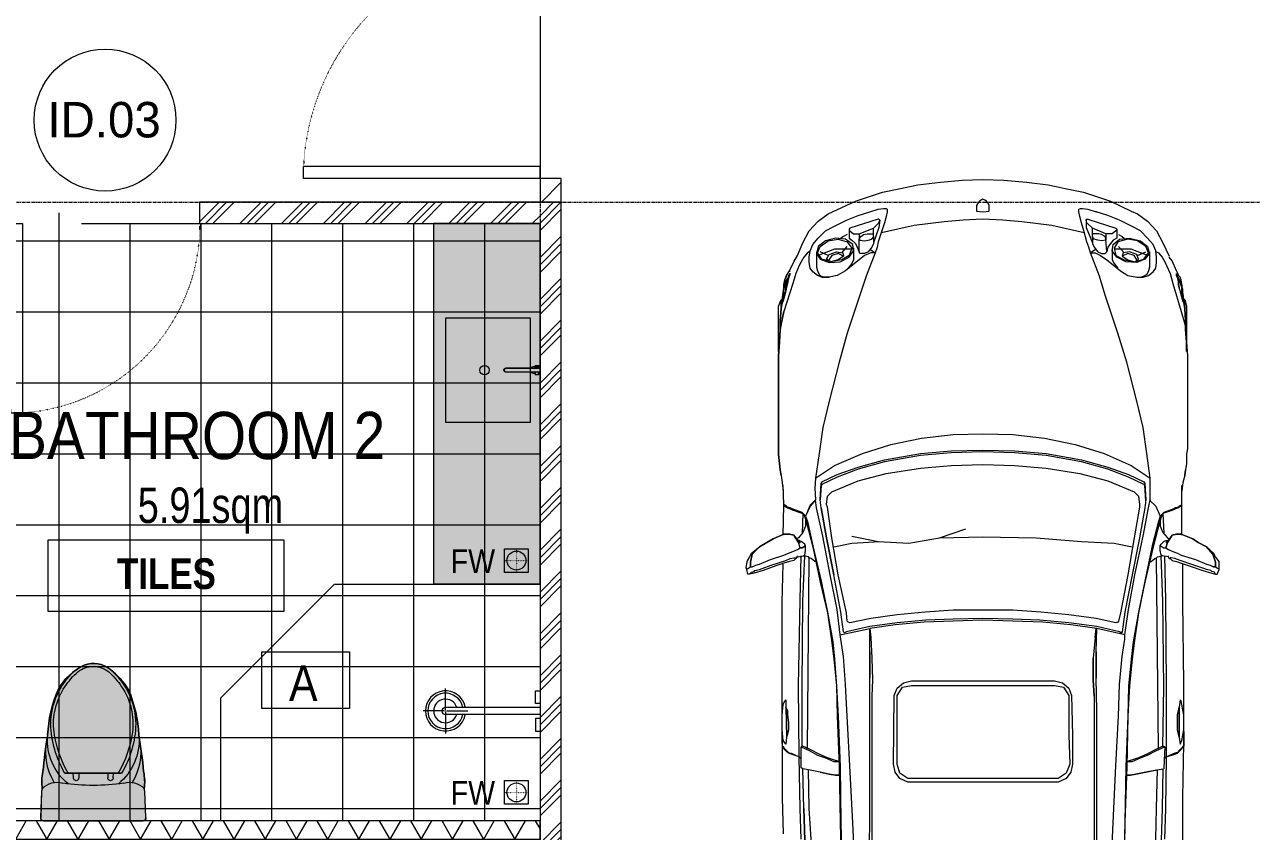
# Model space of a CAD drawing. Header units: millimetres. Extents: x -1971 to 39113, y -25802 to 13528.
# Drawn here: x 27753 to 32944, y -3397 to 14 of the extents above; entities that cross this region are included whole.
import ezdxf

# ---------------------------------------------------------------- set-up
doc = ezdxf.new("R2010")
doc.units = ezdxf.units.MM
for name, pattern in [('Dot - Tight', [1, 0, -1]), ('Grid Line', [22.225, 12.7, -3.175, 3.175, -3.175]), ('T-swing', [1.2, 0, -0.6, 0, -0.6])]:
    doc.linetypes.add(name, pattern=pattern)
for name, color, linetype, lineweight in [('A-ANNO-NOTE', 131, 'Continuous', 9), ('A-AREA-IDEN', 2, 'Continuous', 25), ('A-AREA-PATT', 32, 'Continuous', 9), ('A-DETL', 90, 'Continuous', 9), ('A-DETL-GENF', 92, 'Continuous', 9), ('A-DETL-HDLN', 90, 'Dot - Tight', 9), ('A-DETL-THIN', 151, 'Continuous', 9), ('A-DOOR', 31, 'Continuous', 9), ('A-DOOR-IDEN', 31, 'Continuous', 9), ('A-FLOR', 192, 'Continuous', 18), ('A-WALL', 113, 'Continuous', 18), ('A-WALL-PATT', 111, 'Continuous', 18), ('G Furniture_dwg', 8, 'Continuous', 9), ('G-ANNO-TEXT', 231, 'Continuous', 9), ('S-GRID', 1, 'Continuous', 9), ('图层 01', 18, 'Continuous', 9)]:
    doc.layers.add(name, color=color, linetype=linetype, lineweight=lineweight)
doc.styles.add('Avenir', font='', dxfattribs={"width": 0.9, "height": 150})
doc.styles.add('Avenir Heavy', font='', dxfattribs={"width": 0.9, "height": 200})
doc.styles.add('Avenir Light', font='', dxfattribs={"height": 150})
doc.styles.add('Avenir Medium', font='', dxfattribs={"width": 0.8, "height": 150})
doc.styles.add('Avenir_2', font='', dxfattribs={"width": 0.9, "height": 100})
doc.styles.add('Avenir_B_2', font='', dxfattribs={"width": 0.85, "height": 130})
doc.styles.get('Avenir').set_extended_font_data('Avenir')
doc.styles.get('Avenir Heavy').set_extended_font_data('Avenir Heavy')
doc.styles.get('Avenir Light').set_extended_font_data('Avenir Light')
doc.styles.get('Avenir Medium').set_extended_font_data('Avenir Medium')
doc.styles.get('Avenir_2').set_extended_font_data('Avenir')
doc.styles.get('Avenir_B_2').set_extended_font_data('Avenir', bold=True)
pattern_1 = [(45, (0, 0), (-88.38835, 88.38835), []), (45, (31.25, 0), (0, 176.7767), []), (45, (-31.25, 0), (0, 176.7767), [])]

# ---------------------------------------------------------------- blocks, each defined once
blk = doc.blocks.new('M_Single-Flush - 800 x 2400mm In-1526123-Ground Floor')
at = {"layer": 'A-DOOR'}
for p, q in [((349, 45), (349, 845.1)), ((400, 845.1), (349, 845.1)), ((400, 45), (400, 845.1)), ((400, 45), (349, 45))]:
    blk.add_line(p, q, dxfattribs=at)
at = {"layer": 'A-DOOR', "linetype": 'T-swing'}
blk.add_arc((400, 45), 801.7, 93.6474, 180, dxfattribs=at)
blk = doc.blocks.new('G Furniture_dwg_G Furniture_dwg_G Furniture_dwg_A$C4C12256C-V19-Ground Floor-2220976-Ground Floor-2332966-Ground Floor')
at = {"layer": '图层 01', "color": 8}
for p, q in [((-450, 5), (-450, 95)), ((-50, 15), (-450, 15)), ((-450, 2.5), (-450, -2.5)), ((-455, 0), (-545, 0)), ((-452.5, 0), (-447.5, 0)), ((-450, -5), (-450, -95)), ((-50, -15), (-450, -15)), ((-445, 0), (-355, 0))]:
    blk.add_line(p, q, dxfattribs=at)
at = {"layer": '图层 01', "color": 8, "flags": 128}
for points in [[(-50, 32.1), (-69.4, 32.1), (-69.4, 84.9), (-50, 84.9)], [(-50, -32.1), (-69.4, -32.1), (-69.4, -84.9), (-50, -84.9)]]:
    blk.add_lwpolyline(points, dxfattribs=at)
at = {"layer": '图层 01', "color": 8}
for radius, start, end in [(85, 11.537, 348.463), (75, 11.537, 348.463), (50, 17.4576, 342.5424), (15, 90, 270)]:
    blk.add_arc((-450, 0), radius, start, end, dxfattribs=at)
blk = doc.blocks.new('G Furniture_dwg_G Furniture_dwg_G Furniture_dwg_A$C392C6697-1786717-Ground Floor-2220977-Ground Floor-2332967-Ground Floor')
at = {"layer": '图层 01', "color": 8}
for p, q in [((-510.7, -131), (-507.3, -112.3)), ((-478.5, -131), (-483.6, -112.3))]:
    blk.add_line(p, q, dxfattribs=at)
at = {"layer": '图层 01', "color": 8, "flags": 128}
blk.add_lwpolyline([(-715.8, 248.2), (-715.8, -112.3), (-275.1, -112.3), (-275.1, 248.2)], close=True, dxfattribs=at)
for points in [[(-477.1, -152.1), (-476.8, -148), (-476.8, -131), (-487, -131), (-487, -7.2), (-488.7, -7.2), (-488.7, -3.8), (-490.4, -3.8), (-490.4, -0.4), (-495.5, -0.4), (-497.2, 1.3), (-497.2, -0.4), (-500.6, -2.1), (-502.3, -7.2), (-503.9, -131), (-514.1, -131), (-514.1, -146.3), (-512.4, -146.3), (-512.4, -152.1)], [(-503.9, -152.1), (-503.9, -149.7), (-503.9, -131), (-503.9, -109), (-503.9, -85.2), (-503.9, -61.5), (-503.9, -39.4), (-503.9, -22.5), (-503.9, -10.6), (-503.9, -7.2), (-502.2, -5.5), (-502.2, -3.8), (-500.6, -2.1), (-498.9, -0.4), (-497.2, 1.3), (-495.5, 1.3), (-493.8, 1.3), (-490.4, -0.4), (-490.4, -2.1), (-488.7, -3.8), (-487, -5.5), (-487, -7.2), (-487, -12.3), (-487, -24.2), (-487, -42.8), (-487, -64.9), (-487, -90.3), (-487, -114), (-487, -136.1), (-487, -152.1), (-487, -146.3), (-476.8, -146.3), (-476.8, -152.1), (-476.8, -146.3), (-480.2, -146.3), (-483.6, -146.3), (-487, -146.3), (-487, -131)], [(-488.7, -152.1), (-488.7, -3.8), (-490.4, -3.8), (-495.5, 1.3), (-495.5, -0.4), (-498.9, -2.1), (-502.3, -5.5), (-503.8, -152.1)], [(-514.1, -131), (-514.1, -146.3), (-512.4, -146.3), (-509, -146.3), (-505.6, -146.3), (-503.9, -146.3), (-507.3, -146.3), (-510.7, -146.3), (-512.4, -146.3), (-512.4, -152.1), (-512.4, -146.3), (-503.9, -146.3), (-503.9, -131), (-514.1, -131), (-514.1, -146.3), (-503.9, -146.3), (-503.9, -151.4)], [(-478.5, -146.3), (-480.2, -146.3), (-481.9, -146.3), (-487, -146.3), (-483.6, -146.3), (-483.6, -131), (-487, -131), (-483.6, -131)], [(-476.8, -146.3), (-483.6, -146.3), (-483.6, -131), (-476.8, -131), (-476.8, -146.3), (-476.8, -131)]]:
    blk.add_lwpolyline(points, dxfattribs=at)
at = {"layer": '图层 01', "color": 8}
blk.add_circle((-495.5, 82.5), 20, dxfattribs=at)
for points in [[(-514.1, -131), (-514.1, -131), (-512.4, -131), (-512.4, -131)], [(-512.4, -131), (-512.4, -131), (-514.1, -131), (-514.1, -131)], [(-512.4, -131), (-512.4, -131), (-509, -131), (-509, -131)], [(-509, -131), (-509, -131), (-512.4, -131), (-512.4, -131)], [(-509, -131), (-509, -131), (-505.6, -131), (-505.6, -131)], [(-505.6, -131), (-505.6, -131), (-509, -131), (-509, -131)], [(-505.6, -131), (-505.6, -131), (-503.9, -131), (-503.9, -131)], [(-503.9, -131), (-503.9, -131), (-505.6, -131), (-505.6, -131)], [(-481.9, -131), (-481.9, -131), (-487, -131), (-487, -131)], [(-483.6, -131), (-483.6, -131), (-480.2, -131), (-480.2, -131)], [(-480.2, -131), (-480.2, -131), (-481.9, -131), (-481.9, -131)], [(-476.8, -131), (-476.8, -131), (-480.2, -131), (-480.2, -131)], [(-480.2, -131), (-480.2, -131), (-476.8, -131), (-476.8, -131)]]:
    blk.add_open_spline(points, degree=3, dxfattribs=at)
blk = doc.blocks.new('G Furniture_dwg_G Furniture_dwg_G Furniture_dwg_做成ACAD TuKuai0410-1786719-Ground Floor-2220979-Ground Floor-2332969-Ground Floor')
at = {"layer": '图层 01', "color": 8}
for p, q in [((181.2, 84.1), (200.8, 85.1)), ((200.6, 61.3), (181.2, 61.5)), ((200.6, -61.3), (181.2, -61.5)), ((181.2, -84.1), (200.8, -85.1))]:
    blk.add_line(p, q, dxfattribs=at)
at = {"layer": '图层 01', "color": 8, "flags": 128}
for points in [[(14, 222.4), (124.8, 218.8), (136.6, 215.2)], [(201.1, -119.9), (201.1, 119.9), (201.1, -119.9), (201.1, 119.9)], [(136.6, -215.2), (124.8, -218.8), (14, -222.4)]]:
    blk.add_lwpolyline(points, dxfattribs=at)
at = {"layer": '图层 01', "color": 8}
for centre, radius, start, end in [((11.6, 211.1), 11.6, 77.816, 180), ((164.6, 11.8), 205.8, 77.8819, 98.1295), ((77.3, 153.5), 85.6, 343.1753, 46.1405), ((21.9, -1810.3), 2031.8, 80.3609, 84.7498), ((343.3, -50.2), 244.2, 86.6529, 140.0755), ((291.6, -50.7), 251.6, 80.0154, 120.9839), ((444.1, -314.7), 485.7, 98.2525, 120.0388), ((418.3, -244.6), 424.2, 91.2487, 120.7875), ((418.3, -244.6), 424.2, 91.2487, 120.7875), ((418.3, -244.6), 424.2, 91.2487, 120.7875), ((338.1, -353.5), 546.9, 66.774, 87.4835), ((409, -115.2), 283.2, 56.0812, 97.0229), ((408.1, -122.6), 302.1, 42.1307, 89.834), ((408.1, -122.6), 302.1, 42.1307, 89.834), ((408.1, -122.6), 302.1, 42.1307, 89.834), ((1027.3, 0), 877.6, 171.5645, 188.4355), ((396.8, -112.4), 304.9, 37.339, 59.0201), ((371.8, -170.5), 349.9, 42.3567, 56.0812), ((181, 72.8), 11.3, 88.9403, 271.0597), ((535.5, -5.2), 118.2, 2.542, 36.6053), ((554.6, 1.5), 110.5, 338.8962, 39.9839), ((440.5, 61.3), 238.9, 298.3069, 335.3734), ((535.5, 5.2), 118.2, 323.3947, 357.458), ((181, -72.8), 11.3, 88.9403, 271.0597), ((408.1, 122.6), 302.1, 270.166, 317.8693), ((408.1, 122.6), 302.1, 270.166, 317.8693), ((408.1, 122.6), 302.1, 270.166, 317.8693), ((371.8, 170.5), 349.9, 303.9188, 317.6433), ((77.3, -153.5), 85.6, 313.8595, 16.8247), ((343.3, 50.2), 244.2, 219.9245, 273.3471), ((444.1, 314.7), 485.7, 239.9612, 261.7475), ((418.3, 244.6), 424.2, 239.2125, 268.7513), ((418.3, 244.6), 424.2, 239.2125, 268.7513), ((418.3, 244.6), 424.2, 239.2125, 268.7513), ((338.1, 353.5), 546.9, 272.5165, 293.226), ((409, 115.2), 283.2, 262.9771, 303.9188), ((291.6, 50.7), 251.6, 239.0161, 279.9846), ((21.9, 1810.3), 2031.8, 275.2502, 279.6391), ((11.6, -211.1), 11.6, 180, 282.184), ((164.6, -11.8), 205.8, 261.8705, 282.1181)]:
    blk.add_arc(centre, radius, start, end, dxfattribs=at)
blk = doc.blocks.new('G Furniture_dwg_G Furniture_dwg_G Furniture_dwg_A$C4E257062-1786730-Ground Floor-2220992-Ground Floor-2332980-Ground Floor')
at = {"layer": '图层 01', "color": 8}
for p, q in [((-5705.1, 1426.7), (-5705.1, 1419)), ((-6091.6, 1296.6), (-6114.6, 1300.4)), ((-6941.2, 1262.1), (-6933.5, 1266)), ((-6834, 1296.6), (-6834, 1292.8)), ((-4936, 1185.6), (-5743.4, 1178)), ((-7021.5, 1097.6), (-7036.8, 1132)), ((-7033, 1040.2), (-7059.8, 1017.2)), ((-7113.4, 963.7), (-7136.3, 906.3)), ((-5345.4, 921.6), (-5444.9, 925.4)), ((-7113.4, -81), (-7136.3, -19.8)), ((-5345.4, -35.1), (-5444.9, -35.1)), ((-7033, -153.7), (-7059.8, -130.8)), ((-5429.6, -146.1), (-5425.8, -142.3)), ((-6929.7, -237.9), (-6929.7, -207.3)), ((-7021.5, -211.1), (-7036.8, -245.6)), ((-6064.9, -237.9), (-6057.2, -241.8)), ((-4936, -299.2), (-5743.4, -291.5)), ((-5743.4, -356.6), (-5739.6, -356.6)), ((-5965.4, -398.6), (-5965.4, -394.8))]:
    blk.add_line(p, q, dxfattribs=at)
at = {"layer": '图层 01', "color": 8, "flags": 128}
for points in [[(-5747.2, 1227.7), (-5751.1, 1200.9), (-5754.9, 1197.1), (-5774, 1193.3), (-5793.2, 1193.3), (-5789.3, 1200.9), (-5785.5, 1208.6), (-5785.5, 1216.2), (-5777.9, 1227.7), (-5770.2, 1246.8), (-5762.5, 1266), (-5754.9, 1281.3), (-5735.8, 1342.5), (-5716.6, 1388.4), (-5712.8, 1403.7), (-5705.1, 1419), (-5705.1, 1426.7), (-5697.5, 1438.2), (-5693.7, 1442), (-5701.3, 1442), (-5728.1, 1442), (-5747.2, 1426.7), (-5762.5, 1419), (-5789.3, 1388.4), (-5808.5, 1354), (-5823.8, 1331), (-5842.9, 1281.3), (-5823.8, 1331), (-5808.5, 1354), (-5789.3, 1388.4)], [(-5751.1, 1223.9), (-5739.6, 1231.5), (-5739.6, 1235.4), (-5731.9, 1243), (-5728.1, 1262.1), (-5720.5, 1281.3), (-5709, 1315.7), (-5689.8, 1373.1), (-5678.4, 1411.4), (-5674.5, 1426.7), (-5674.5, 1434.3), (-5693.7, 1442), (-5697.5, 1438.2)], [(-5674.5, 1426.7), (-5682.2, 1422.9), (-5686, 1411.4), (-5689.8, 1407.6), (-5693.7, 1388.4), (-5697.5, 1376.9), (-5712.8, 1334.8), (-5731.9, 1277.4), (-5739.6, 1254.5), (-5743.4, 1239.2), (-5743.4, 1235.4)], [(-7036.8, 1174.1), (-7036.8, 1178), (-7033, 1185.6), (-7013.9, 1200.9), (-6994.7, 1212.4), (-6979.4, 1220), (-6945, 1235.4), (-6902.9, 1246.8), (-6784.3, 1281.3), (-6730.7, 1296.6), (-6707.7, 1300.4), (-6654.2, 1304.2), (-6596.8, 1308.1), (-6547, 1308.1), (-6485.8, 1308.1), (-6420.7, 1308.1), (-6359.5, 1308.1), (-6283, 1308.1), (-6206.4, 1308.1), (-6179.7, 1304.2), (-6141.4, 1304.2), (-6114.6, 1300.4), (-6091.6, 1296.6), (-6061, 1288.9), (-6026.6, 1285.1)], [(-6654.2, 1304.2), (-6703.9, 1304.2), (-6749.8, 1304.2), (-6780.4, 1304.2), (-6799.6, 1304.2), (-6807.2, 1304.2), (-6799.6, 1304.2), (-6780.4, 1304.2), (-6749.8, 1304.2), (-6703.9, 1304.2), (-6654.2, 1304.2), (-6615.9, 1304.2), (-6654.2, 1304.2), (-6707.7, 1300.4), (-6746, 1300.4), (-6795.8, 1296.6), (-6803.4, 1296.6), (-6826.4, 1296.6), (-6834, 1296.6), (-6807.2, 1304.2)], [(-4553.3, 1212.4), (-4683.4, 1216.2), (-4901.5, 1220), (-4913, 1254.5), (-4916.8, 1266), (-4924.5, 1273.6), (-4936, 1285.1), (-4943.6, 1288.9), (-4947.5, 1292.8), (-4947.5, 1288.9)], [(-6795.8, 1296.6), (-6822.5, 1292.8), (-6853.2, 1288.9), (-6879.9, 1288.9), (-6887.6, 1285.1), (-6899.1, 1285.1), (-6918.2, 1281.3), (-6929.7, 1277.4), (-6933.5, 1273.6), (-6956.5, 1262.1), (-6998.6, 1243), (-7013.9, 1231.5)], [(-6899.1, 1269.8), (-6910.6, 1269.8), (-6945, 1262.1), (-6941.2, 1262.1), (-6933.5, 1266), (-6902.9, 1281.3), (-6925.9, 1269.8)], [(-6826.4, 1292.8), (-6834, 1288.9), (-6864.6, 1285.1), (-6883.8, 1285.1), (-6895.2, 1281.3), (-6902.9, 1277.4), (-6929.7, 1266), (-6937.3, 1262.1), (-6941.2, 1262.1), (-6937.3, 1262.1), (-6929.7, 1266)], [(-6902.9, 1277.4), (-6895.2, 1281.3), (-6883.8, 1285.1), (-6864.6, 1285.1), (-6834, 1288.9), (-6826.4, 1292.8), (-6826.4, 1288.9), (-6826.4, 1292.8), (-6826.4, 1288.9)], [(-6902.9, 1281.3), (-6895.2, 1281.3), (-6879.9, 1285.1), (-6857, 1288.9), (-6826.4, 1292.8), (-6822.5, 1292.8), (-6853.2, 1288.9), (-6879.9, 1285.1), (-6887.6, 1285.1), (-6895.2, 1285.1), (-6902.9, 1281.3), (-6895.2, 1285.1), (-6879.9, 1285.1), (-6857, 1288.9), (-6826.4, 1292.8), (-6818.7, 1292.8), (-6822.5, 1292.8), (-6830.2, 1288.9), (-6872.3, 1277.4), (-6883.8, 1273.6), (-6899.1, 1269.8), (-6883.8, 1273.6)], [(-5965.4, 1285.1), (-5965.4, 1281.3), (-5969.2, 1285.1), (-6049.5, 1285.1)], [(-5839.1, 1285.1), (-5965.4, 1285.1), (-5961.5, 1281.3), (-5957.7, 1273.6), (-5953.9, 1269.8), (-5950.1, 1258.3), (-5946.2, 1250.7), (-5930.9, 1204.7), (-5846.7, 1208.6)], [(-5965.4, 1281.3), (-5961.5, 1273.6), (-5957.7, 1269.8), (-5953.9, 1258.3), (-5950.1, 1250.7), (-5934.7, 1208.6), (-5927.1, 1200.9), (-5919.4, 1193.3)], [(-5008.7, 1292.8), (-4947.5, 1292.8), (-4943.6, 1288.9), (-4939.8, 1285.1), (-4928.3, 1273.6), (-4920.7, 1266), (-4916.8, 1254.5), (-4901.5, 1220), (-5203.8, 1220), (-5563.6, 1216.2), (-5751.1, 1212.4)], [(-4350.5, 1292.8), (-4576.3, 1288.9), (-4729.3, 1288.9), (-4958.9, 1292.8), (-5211.5, 1292.8), (-5555.9, 1288.9), (-5716.6, 1288.9)], [(-5077.6, 1292.8), (-5123.5, 1285.1), (-5138.8, 1281.3), (-5142.6, 1277.4), (-5112, 1273.6), (-4985.7, 1273.6), (-4997.2, 1269.8), (-5016.3, 1266), (-5047, 1266), (-5081.4, 1266), (-5096.7, 1269.8), (-5112, 1273.6), (-5096.7, 1269.8), (-5081.4, 1266), (-5047, 1266), (-5016.3, 1266), (-4997.2, 1269.8), (-4985.7, 1273.6), (-4955.1, 1277.4), (-4970.4, 1285.1), (-5016.3, 1292.8)], [(-6091.6, -410.1), (-6114.6, -414), (-6141.4, -417.8), (-6179.7, -421.6), (-6206.4, -421.6), (-6283, -421.6), (-6359.5, -421.6), (-6420.7, -421.6), (-6485.8, -421.6), (-6547, -421.6), (-6596.8, -421.6), (-6654.2, -417.8), (-6707.7, -414), (-6746, -414), (-6795.8, -410.1), (-6822.5, -406.3), (-6853.2, -402.5), (-6879.9, -398.6), (-6887.6, -398.6), (-6899.1, -398.6), (-6918.2, -394.8), (-6929.7, -391), (-6933.5, -387.2), (-6937.3, -387.2), (-6956.5, -375.7), (-6994.7, -356.6), (-7021.5, -341.2), (-7075.1, -318.3), (-7124.8, -291.5), (-7166.9, -253.2), (-7197.6, -211.1), (-7251.1, -96.3), (-7289.4, 18.5), (-7304.7, 95), (-7312.4, 133.3), (-7320, 167.7), (-7331.5, 263.4), (-7339.1, 355.2), (-7343, 443.2), (-7339.1, 531.2), (-7331.5, 626.9), (-7320, 718.8), (-7312.4, 753.2), (-7304.7, 791.5), (-7289.4, 868), (-7251.1, 982.8), (-7209, 1070.8), (-7197.6, 1097.6), (-7166.9, 1139.7), (-7124.8, 1178), (-7075.1, 1204.7), (-7017.7, 1231.5)], [(-5927.1, 1200.9), (-5915.6, 1197.1), (-5892.7, 1189.4), (-5789.3, 1162.6), (-5640.1, 1128.2), (-5510, 1101.4), (-5383.7, 1082.3), (-5314.8, 1074.6), (-5203.8, 1063.2), (-5073.7, 1055.5), (-4859.4, 1051.7), (-4626, 1044), (-4132.4, 1036.4), (-4025.2, 1032.5), (-3902.8, 1032.5), (-3853, 1036.4), (-3803.3, 1044), (-3753.5, 1055.5), (-3696.1, 1070.8), (-3650.2, 1089.9), (-3631.1, 1105.2)], [(-5908, 1193.3), (-5877.3, 1193.3), (-5850.6, 1204.7), (-5827.6, 1223.9), (-5823.8, 1231.5)], [(-5839.1, 1243), (-5808.5, 1223.9), (-5785.5, 1216.2), (-5808.5, 1223.9), (-5839.1, 1243), (-5827.6, 1235.4), (-5804.6, 1216.2)], [(-5724.3, 1147.3), (-5728.1, 1155), (-5739.6, 1170.3), (-5743.4, 1178), (-5747.2, 1181.8), (-5751.1, 1200.9), (-5754.9, 1197.1), (-5774, 1193.3), (-5793.2, 1193.3), (-5800.8, 1197.1), (-5812.3, 1208.6), (-5816.1, 1216.2), (-5816.1, 1227.7)], [(-5793.2, 1193.3), (-5800.8, 1197.1), (-5812.3, 1208.6), (-5816.1, 1216.2)], [(-4943.6, 1204.7), (-5196.2, 1208.6), (-5559.7, 1204.7), (-5751.1, 1197.1)], [(-4943.6, 1212.4), (-4855.6, 1208.6), (-4851.8, 1208.6)], [(-4844.1, 1178), (-4844.1, 1170.3), (-4836.5, 1132), (-4828.8, 1089.9), (-4825, 1067), (-4825, 1047.8), (-4825, 1067), (-4828.8, 1089.9), (-4836.5, 1132), (-4844.1, 1166.5), (-4851.8, 1204.7), (-4683.4, 1200.9), (-4549.5, 1197.1), (-4323.7, 1189.4), (-4212.7, 1185.6), (-4159.2, 1181.8), (-4159.2, 1178), (-4163, 1181.8)], [(-5988.3, 1151.2), (-6038.1, 1151.2), (-6080.2, 1151.2), (-6183.5, 1135.9), (-6294.5, 1120.6), (-6405.4, 1093.8), (-6570, 1051.7), (-6692.4, 1013.4), (-6853.2, 959.8), (-6933.5, 936.9), (-7033, 898.6), (-7056, 891), (-7078.9, 883.3), (-7121, 871.8), (-7159.3, 860.3), (-7186.1, 852.7), (-7205.2, 848.9), (-7216.7, 848.9), (-7220.5, 856.5), (-7220.5, 864.2), (-7216.7, 887.1), (-7205.2, 921.6), (-7209, 921.6)], [(-7048.3, 921.6), (-7033, 898.6), (-7033, 917.7), (-7021.5, 940.7), (-7002.4, 967.5), (-6987.1, 986.6), (-6956.5, 1024.9), (-6937.3, 1055.5), (-6929.7, 1093.8), (-6929.7, 1120.6), (-6937.3, 1143.5), (-6952.6, 1162.6), (-6968, 1174.1), (-6990.9, 1178), (-7013.9, 1178), (-7040.7, 1174.1), (-7067.4, 1162.6), (-7094.2, 1139.7), (-7124.8, 1109.1), (-7144, 1074.6), (-7170.8, 1021.1), (-7189.9, 971.3), (-7205.2, 921.6)], [(-7036.8, 1147.3), (-6971.8, 1147.3), (-6956.5, 1143.5), (-6941.2, 1135.9), (-6933.5, 1124.4), (-6929.7, 1112.9)], [(-6080.2, -264.7), (-6133.7, -184.4), (-6183.5, -65.7), (-6221.7, 52.9), (-6248.5, 183), (-6263.8, 316.9), (-6267.7, 443.2), (-6263.8, 569.5), (-6248.5, 703.4), (-6221.7, 833.6), (-6183.5, 956), (-6133.7, 1070.8), (-6080.2, 1151.2)], [(-5418.1, 1044), (-5525.3, 1059.3), (-5670.7, 1086.1), (-5835.3, 1120.6), (-5953.9, 1143.5), (-5988.3, 1151.2), (-5984.5, 1151.2), (-5961.5, 1174.1), (-5919.4, 1193.3), (-5896.5, 1185.6), (-5793.2, 1158.8), (-5643.9, 1128.2), (-5513.8, 1101.4), (-5387.5, 1078.5), (-5314.8, 1070.8), (-5200, 1059.3), (-5073.7, 1055.5), (-4859.4, 1047.8), (-4626, 1044), (-4132.4, 1032.5)], [(-4323.7, 1162.6), (-4553.3, 1174.1), (-4683.4, 1178), (-4848, 1181.8)], [(-7021.5, 1139.7), (-7048.3, 1070.8), (-7048.3, 998.1)], [(-6998.6, 1097.6), (-7021.5, 1082.3), (-7029.2, 1055.5), (-7017.7, 1032.5)], [(-6064.9, 1124.4), (-6057.2, 1128.2), (-5988.3, 1132), (-5953.9, 1128.2), (-5827.6, 1105.2), (-5670.7, 1074.6), (-5513.8, 1044), (-5429.6, 1032.5), (-5425.8, 1028.7), (-5429.6, 1021.1), (-5452.6, 925.4), (-5467.9, 806.8), (-5479.4, 684.3), (-5483.2, 569.5), (-5487, 443.2), (-5483.2, 316.9), (-5479.4, 202.1), (-5467.9, 79.7), (-5452.6, -35.1), (-5429.6, -134.6), (-5425.8, -142.3), (-5429.6, -146.1), (-5513.8, -157.6), (-5670.7, -188.2), (-5827.6, -218.8), (-5953.9, -241.8), (-5988.3, -245.6), (-6057.2, -241.8), (-6064.9, -237.9), (-6095.5, -172.9), (-6126.1, -84.9), (-6156.7, 26.1), (-6183.5, 179.2), (-6195, 309.3), (-6198.8, 443.2), (-6195, 577.2), (-6183.5, 711.1), (-6156.7, 860.3), (-6126.1, 971.3), (-6095.5, 1059.3), (-6064.9, 1124.4), (-6057.2, 1128.2)], [(-5984.5, 1132), (-6049.5, 1128.2), (-6053.4, 1124.4), (-6084, 1059.3), (-6118.4, 971.3), (-6149, 860.3), (-6175.8, 711.1), (-6187.3, 577.2), (-6191.1, 443.2), (-6187.3, 309.3), (-6175.8, 179.2), (-6149, 26.1), (-6118.4, -84.9), (-6084, -172.9), (-6053.4, -237.9), (-6049.5, -241.8), (-5988.3, -245.6)], [(-7109.5, 1017.2), (-7101.9, 1032.5), (-7094.2, 1040.2)], [(-5827.6, 259.5), (-5831.4, 443.2), (-5827.6, 669), (-5812.3, 860.3), (-5804.6, 998.1), (-5789.3, 1074.6)], [(-4132.4, 971.3), (-4622.2, 994.3), (-4863.3, 1005.8), (-5073.7, 1017.2), (-5207.7, 1021.1), (-5326.3, 1032.5), (-5399, 1044), (-5418.1, 1044), (-5444.9, 925.4), (-5460.2, 814.4), (-5471.7, 695.8), (-5475.5, 569.5), (-5479.4, 443.2), (-5475.5, 316.9), (-5471.7, 194.5), (-5460.2, 72), (-5444.9, -35.1), (-5406.7, -31.3), (-5318.6, -27.5), (-5226.8, -23.6), (-5157.9, -27.5)], [(-7132.5, 1009.6), (-7094.2, 1009.6), (-7086.6, 994.3), (-7071.3, 982.8), (-7056, 971.3), (-7036.8, 967.5)], [(-7052.1, 990.4), (-7002.4, 990.4), (-6987.1, 998.1), (-6968, 1013.4)], [(-5429.6, 1021.1), (-5425.8, 1028.7), (-5429.6, 1032.5)], [(-7101.9, 906.3), (-7071.3, 906.3), (-7056, 913.9), (-7036.8, 929.2), (-7029.2, 944.5), (-7029.2, 959.8), (-7036.8, 967.5), (-7090.4, 963.7), (-7101.9, 959.8), (-7109.5, 944.5), (-7113.4, 933), (-7113.4, 921.6), (-7113.4, 910.1), (-7109.5, 906.3)], [(-7170.8, 879.5), (-7140.2, 879.5), (-7075.1, 906.3)], [(-5406.7, 917.7), (-5444.9, 921.6), (-5406.7, 917.7), (-5318.6, 910.1)], [(-5157.9, 913.9), (-5226.8, 910.1), (-5318.6, 910.1), (-5226.8, 910.1), (-5157.9, 913.9), (-5100.5, 913.9), (-4962.8, 913.9), (-4840.3, 913.9), (-4802, 913.9), (-4668.1, 913.9), (-4373.5, 913.9)], [(-4377.3, 925.4), (-4622.2, 925.4), (-4756.1, 925.4), (-4890.1, 925.4), (-4993.4, 925.4), (-5096.7, 925.4), (-5234.5, 921.6), (-5288, 921.6), (-5345.4, 921.6), (-5234.5, 921.6)], [(-7117.2, 871.8), (-7147.8, 734.1), (-7163.1, 607.8), (-7170.8, 527.4), (-7174.6, 443.2), (-7170.8, 359), (-7163.1, 278.7), (-7147.8, 152.4), (-7117.2, 14.6)], [(-5835.3, -111.6), (-5812.3, -0.7), (-5804.6, 129.4), (-5827.6, 259.5), (-5865.9, 370.5)], [(-7048.3, -35.1), (-7033, -12.2), (-7033, -31.3), (-7021.5, -58.1), (-7002.4, -81), (-6987.1, -100.2), (-6956.5, -138.4), (-6937.3, -172.9), (-6929.7, -207.3), (-6929.7, -237.9), (-6937.3, -257.1), (-6952.6, -276.2), (-6968, -287.7), (-6990.9, -291.5), (-7013.9, -291.5), (-7040.7, -287.7), (-7067.4, -276.2), (-7094.2, -253.2), (-7124.8, -222.6), (-7144, -188.2), (-7170.8, -134.6), (-7189.9, -84.9), (-7205.2, -35.1), (-7216.7, -0.7), (-7220.5, 22.3), (-7220.5, 33.8), (-7216.7, 37.6), (-7205.2, 37.6), (-7186.1, 33.8), (-7159.3, 26.1), (-7121, 14.6), (-7078.9, -0.7), (-7056, -4.5), (-7033, -12.2), (-6933.5, -50.4), (-6853.2, -77.2), (-6692.4, -130.8), (-6570, -165.2), (-6405.4, -207.3), (-6294.5, -234.1), (-6183.5, -249.4), (-6080.2, -264.7), (-6038.1, -268.5), (-5988.3, -264.7), (-5965.4, -287.7), (-5919.4, -306.8), (-5927.1, -314.5), (-5934.7, -322.1), (-5950.1, -364.2), (-5953.9, -371.9), (-5957.7, -383.3), (-5961.5, -387.2), (-5965.4, -394.8), (-5969.2, -398.6), (-5965.4, -398.6), (-5969.2, -398.6), (-6049.5, -402.5)], [(-7170.8, 7), (-7140.2, 3.2), (-7075.1, -19.8)], [(-5789.3, -188.2), (-5804.6, -111.6), (-5812.3, 7)], [(-7101.9, -19.8), (-7071.3, -19.8), (-7056, -27.5), (-7036.8, -42.8), (-7029.2, -58.1), (-7029.2, -77.2), (-7036.8, -81), (-7090.4, -81), (-7101.9, -73.4), (-7109.5, -61.9), (-7113.4, -46.6), (-7113.4, -35.1), (-7113.4, -23.6), (-7109.5, -19.8)], [(-5418.1, -161.4), (-5444.9, -35.1), (-5406.7, -31.3), (-5318.6, -27.5), (-5226.8, -23.6), (-5157.9, -27.5), (-5100.5, -27.5), (-4962.8, -27.5), (-4840.3, -27.5), (-4802, -27.5), (-4668.1, -27.5), (-4373.5, -27.5)], [(-4377.3, -38.9), (-4622.2, -35.1), (-5165.6, -35.1), (-5234.5, -35.1), (-5288, -35.1), (-5345.4, -35.1), (-5234.5, -35.1)], [(-7132.5, -123.1), (-7094.2, -123.1), (-7086.6, -111.6), (-7071.3, -96.3), (-7056, -88.7), (-7036.8, -81)], [(-4132.4, -84.9), (-4622.2, -107.8), (-4863.3, -119.3), (-5073.7, -130.8), (-5207.7, -138.4), (-5326.3, -146.1), (-5399, -157.6), (-5418.1, -161.4), (-5525.3, -172.9), (-5670.7, -203.5), (-5835.3, -234.1), (-5953.9, -260.9), (-5988.3, -264.7), (-5961.5, -287.7), (-5919.4, -306.8), (-5896.5, -299.2), (-5793.2, -276.2), (-5643.9, -241.8), (-5513.8, -215), (-5387.5, -192), (-5314.8, -184.4), (-5200, -176.7), (-5073.7, -169), (-4859.4, -161.4), (-4626, -157.6), (-4132.4, -146.1)], [(-7109.5, -130.8), (-7101.9, -146.1), (-7094.2, -157.6)], [(-7052.1, -104), (-7002.4, -104), (-6987.1, -111.6), (-6968, -127)], [(-7048.3, -111.6), (-7048.3, -184.4), (-7021.5, -253.2)], [(-7017.7, -146.1), (-7029.2, -169), (-7021.5, -195.8), (-6998.6, -211.1)], [(-5919.4, -306.8), (-5927.1, -314.5), (-5915.6, -310.6), (-5892.7, -303), (-5789.3, -276.2), (-5640.1, -245.6), (-5510, -215), (-5383.7, -195.8), (-5314.8, -188.2), (-5203.8, -176.7), (-5073.7, -172.9), (-4859.4, -165.2), (-4626, -161.4), (-4132.4, -149.9), (-4025.2, -146.1), (-3902.8, -146.1), (-3853, -149.9), (-3803.3, -157.6), (-3753.5, -169), (-3696.1, -184.4), (-3650.2, -203.5), (-3631.1, -222.6)], [(-5953.9, -241.8), (-5827.6, -218.8), (-5670.7, -188.2)], [(-4836.5, -245.6), (-4828.8, -207.3), (-4825, -180.5), (-4825, -165.2), (-4825, -180.5), (-4828.8, -207.3), (-4836.5, -245.6), (-4844.1, -280), (-4851.8, -318.3), (-4855.6, -325.9), (-4943.6, -325.9), (-4928.3, -291.5), (-4909.2, -257.1), (-4897.7, -222.6), (-4882.4, -188.2), (-4882.4, -165.2), (-4886.2, -180.5), (-4897.7, -215), (-4913, -249.4), (-4932.2, -287.7), (-4947.5, -318.3), (-4943.6, -325.9)], [(-7036.8, -260.9), (-6971.8, -260.9), (-6956.5, -257.1), (-6941.2, -249.4), (-6933.5, -241.8), (-6929.7, -230.3)], [(-7036.8, -287.7), (-7036.8, -291.5), (-7033, -299.2), (-7013.9, -314.5), (-6994.7, -325.9), (-6979.4, -333.6), (-6945, -348.9), (-6902.9, -360.4), (-6784.3, -398.6), (-6730.7, -410.1), (-6707.7, -414), (-6654.2, -417.8), (-6596.8, -421.6), (-6547, -421.6), (-6485.8, -421.6), (-6420.7, -421.6), (-6359.5, -421.6), (-6283, -421.6), (-6206.4, -421.6), (-6179.7, -421.6), (-6141.4, -417.8), (-6114.6, -414), (-6091.6, -410.1), (-6061, -406.3), (-6026.6, -402.5)], [(-5908, -306.8), (-5877.3, -306.8), (-5850.6, -318.3), (-5827.6, -337.4), (-5823.8, -345.1)], [(-5747.2, -341.2), (-5751.1, -314.5), (-5754.9, -310.6), (-5774, -306.8), (-5793.2, -306.8), (-5789.3, -314.5), (-5785.5, -322.1), (-5785.5, -329.8), (-5808.5, -337.4), (-5839.1, -356.6), (-5827.6, -348.9), (-5804.6, -329.8)], [(-5724.3, -260.9), (-5728.1, -268.5), (-5739.6, -283.8), (-5743.4, -291.5), (-5747.2, -295.3), (-5751.1, -314.5), (-5754.9, -310.6), (-5774, -306.8), (-5793.2, -306.8), (-5800.8, -310.6), (-5812.3, -325.9), (-5816.1, -333.6), (-5816.1, -341.2)], [(-5747.2, -544.1), (-5728.1, -555.5), (-5701.3, -559.4), (-5693.7, -555.5), (-5697.5, -551.7), (-5705.1, -540.2), (-5705.1, -532.6), (-5712.8, -517.3), (-5716.6, -502), (-5735.8, -456), (-5754.9, -398.6), (-5762.5, -379.5), (-5770.2, -360.4), (-5777.9, -341.2), (-5785.5, -329.8), (-5785.5, -322.1), (-5789.3, -314.5), (-5793.2, -306.8), (-5800.8, -310.6), (-5812.3, -325.9), (-5816.1, -333.6)], [(-4943.6, -322.1), (-5196.2, -322.1), (-5559.7, -318.3), (-5751.1, -310.6), (-5747.2, -329.8)], [(-4955.1, -406.3), (-4729.3, -406.3), (-4576.3, -402.5)], [(-4553.3, -325.9), (-4683.4, -329.8), (-4901.5, -333.6), (-4913, -368), (-4916.8, -379.5), (-4924.5, -387.2), (-4936, -398.6), (-4943.6, -402.5), (-4947.5, -406.3)], [(-4159.2, -295.3), (-4212.7, -299.2), (-4323.7, -303), (-4549.5, -310.6), (-4683.4, -314.5), (-4851.8, -318.3)], [(-4323.7, -276.2), (-4553.3, -283.8), (-4683.4, -291.5), (-4848, -295.3)], [(-4683.4, -314.5), (-4549.5, -310.6), (-4323.7, -303), (-4163, -295.3)], [(-5839.1, -402.5), (-5965.4, -398.6), (-5961.5, -394.8), (-5957.7, -387.2), (-5953.9, -383.3), (-5950.1, -371.9), (-5946.2, -364.2), (-5930.9, -318.3), (-5846.7, -322.1)], [(-5751.1, -341.2), (-5739.6, -348.9), (-5731.9, -356.6), (-5728.1, -375.7), (-5720.5, -398.6), (-5709, -433.1), (-5689.8, -486.7), (-5678.4, -524.9), (-5674.5, -544.1), (-5674.5, -551.7), (-5693.7, -555.5), (-5697.5, -551.7), (-5705.1, -540.2), (-5724.3, -540.2), (-5705.1, -540.2), (-5705.1, -532.6), (-5712.8, -517.3), (-5716.6, -502), (-5735.8, -456), (-5754.9, -398.6), (-5762.5, -379.5), (-5770.2, -360.4), (-5777.9, -341.2), (-5785.5, -329.8), (-5808.5, -337.4), (-5839.1, -356.6)], [(-5008.7, -406.3), (-4947.5, -406.3), (-4943.6, -402.5), (-4939.8, -398.6), (-4928.3, -387.2), (-4920.7, -379.5), (-4916.8, -368), (-4901.5, -333.6), (-5203.8, -337.4), (-5563.6, -329.8), (-5751.1, -325.9)], [(-5674.5, -544.1), (-5682.2, -536.4), (-5686, -524.9), (-5689.8, -521.1), (-5693.7, -502), (-5697.5, -490.5), (-5712.8, -452.2), (-5731.9, -391), (-5739.6, -371.9), (-5743.4, -356.6), (-5743.4, -348.9)], [(-6826.4, -402.5), (-6826.4, -406.3), (-6872.3, -391), (-6883.8, -391), (-6899.1, -387.2), (-6922, -379.5), (-6899.1, -387.2), (-6883.8, -391), (-6872.3, -391), (-6826.4, -406.3), (-6826.4, -402.5), (-6826.4, -406.3), (-6834, -406.3), (-6864.6, -402.5), (-6883.8, -398.6), (-6895.2, -394.8), (-6902.9, -391), (-6929.7, -379.5), (-6937.3, -375.7), (-6941.2, -375.7), (-6922, -379.5), (-6941.2, -375.7), (-6937.3, -375.7), (-6929.7, -379.5), (-6902.9, -391), (-6895.2, -394.8), (-6883.8, -398.6), (-6864.6, -402.5), (-6834, -406.3), (-6826.4, -406.3)], [(-6937.3, -387.2), (-6933.5, -387.2), (-6929.7, -391), (-6918.2, -394.8), (-6899.1, -398.6), (-6887.6, -398.6), (-6879.9, -398.6), (-6853.2, -402.5), (-6822.5, -406.3), (-6795.8, -410.1), (-6746, -414), (-6707.7, -414), (-6730.7, -410.1), (-6784.3, -398.6)], [(-6615.9, -421.6), (-6807.2, -421.6), (-6834, -410.1), (-6834, -406.3)], [(-6780.4, -410.1), (-6803.4, -410.1), (-6826.4, -410.1), (-6834, -410.1)], [(-5731.9, -551.7), (-5762.5, -536.4), (-5789.3, -502), (-5808.5, -471.4), (-5823.8, -444.6), (-5842.9, -398.6), (-5823.8, -444.6), (-5808.5, -471.4), (-5789.3, -502)], [(-4958.9, -406.3), (-5211.5, -406.3), (-5555.9, -406.3), (-5716.6, -402.5)], [(-5077.6, -406.3), (-5123.5, -402.5), (-5138.8, -394.8), (-5142.6, -391), (-5112, -391), (-4985.7, -387.2), (-4997.2, -383.3), (-5016.3, -379.5), (-5047, -379.5), (-5081.4, -383.3), (-5096.7, -383.3), (-5112, -391), (-5096.7, -383.3), (-5081.4, -383.3), (-5047, -379.5), (-5016.3, -379.5), (-4997.2, -383.3), (-4985.7, -387.2), (-4955.1, -391), (-4970.4, -402.5), (-5016.3, -406.3)]]:
    blk.add_lwpolyline(points, dxfattribs=at)
for points in [[(-5758.7, 1415.2), (-5724.3, 1426.7), (-5705.1, 1426.7), (-5724.3, 1426.7), (-5758.7, 1415.2), (-5789.3, 1388.4)], [(-5842.9, 1262.1), (-5842.9, 1281.3), (-5842.9, 1262.1), (-5839.1, 1243)], [(-4882.4, 1051.7), (-4882.4, 1074.6), (-4897.7, 1109.1), (-4909.2, 1139.7), (-4928.3, 1178), (-4943.6, 1212.4), (-4947.5, 1204.7), (-4932.2, 1174.1), (-4913, 1135.9), (-4897.7, 1101.4), (-4886.2, 1067)], [(-4897.7, 1208.6), (-4897.7, 1216.2), (-4901.5, 1220), (-4897.7, 1216.2)], [(-7029.2, 1147.3), (-7006.2, 1128.2), (-6990.9, 1093.8), (-6994.7, 1047.8), (-7013.9, 1009.6), (-7040.7, 990.4), (-7067.4, 994.3), (-7090.4, 1021.1), (-7094.2, 1063.2), (-7082.8, 1109.1), (-7059.8, 1139.7)], [(-7052.1, 998.1), (-7021.5, 1005.8), (-7002.4, 1040.2), (-6994.7, 1086.1), (-7006.2, 1124.4), (-7033, 1143.5), (-7059.8, 1132), (-7082.8, 1097.6), (-7090.4, 1055.5), (-7078.9, 1013.4)], [(-7006.2, 1101.4), (-7025.4, 1093.8), (-7036.8, 1063.2), (-7033, 1036.4), (-7017.7, 1032.5), (-7002.4, 1055.5), (-6994.7, 1086.1)], [(-6133.7, 577.2), (-6122.3, 711.1), (-6099.3, 852.7), (-6068.7, 971.3), (-6022.8, 1082.3), (-6003.6, 1101.4), (-5969.2, 1105.2), (-5957.7, 1105.2), (-5827.6, 1082.3), (-5670.7, 1055.5), (-5510, 1024.9), (-5475.5, 1017.2), (-5471.7, 1013.4), (-5467.9, 1005.8), (-5487, 921.6), (-5502.3, 806.8), (-5513.8, 688.1), (-5521.5, 569.5), (-5521.5, 443.2), (-5521.5, 316.9), (-5513.8, 198.3), (-5502.3, 79.7), (-5487, -31.3), (-5467.9, -119.3), (-5471.7, -127), (-5475.5, -130.8), (-5510, -134.6), (-5670.7, -169), (-5827.6, -195.8), (-5957.7, -215), (-5969.2, -218.8), (-6003.6, -215), (-6022.8, -195.8), (-6068.7, -84.9), (-6099.3, 33.8), (-6122.3, 179.2), (-6133.7, 309.3), (-6137.6, 443.2)], [(-7174.6, 887.1), (-7136.3, 1005.8), (-7132.5, 1009.6), (-7128.7, 1009.6), (-7124.8, 1005.8), (-7113.4, 990.4), (-7113.4, 963.7), (-7090.4, 963.7), (-7086.6, 963.7), (-7082.8, 944.5), (-7086.6, 929.2), (-7090.4, 913.9), (-7098.1, 906.3), (-7105.7, 906.3), (-7136.3, 906.3), (-7159.3, 883.3), (-7170.8, 879.5), (-7174.6, 883.3)], [(-5161.8, 68.2), (-5192.4, 79.7), (-5215.3, 106.5), (-5223, 140.9), (-5223, 745.5), (-5215.3, 780), (-5192.4, 806.8), (-5161.8, 818.2), (-4993.4, 822.1), (-4870.9, 822.1), (-4836.5, 814.4), (-4809.7, 795.3), (-4794.4, 760.8), (-4794.4, 125.6), (-4809.7, 91.2), (-4836.5, 72), (-4870.9, 64.4)], [(-4870.9, 810.6), (-4832.7, 795.3), (-4809.7, 760.8), (-4809.7, 125.6), (-4832.7, 91.2), (-4870.9, 79.7), (-5161.8, 79.7), (-5196.2, 102.7), (-5203.8, 140.9), (-5203.8, 745.5), (-5196.2, 783.8), (-5161.8, 806.8), (-4993.4, 806.8)], [(-7209, 470), (-7232, 470), (-7239.6, 466.2), (-7243.5, 462.4), (-7251.1, 458.5), (-7255, 450.9), (-7258.8, 443.2), (-7255, 435.6), (-7251.1, 427.9), (-7247.3, 424.1), (-7239.6, 420.3), (-7232, 416.4), (-7209, 416.4), (-7205.2, 443.2)], [(-7174.6, -0.7), (-7136.3, -119.3), (-7132.5, -123.1), (-7128.7, -123.1), (-7124.8, -119.3), (-7113.4, -104), (-7113.4, -81), (-7090.4, -81), (-7086.6, -77.2), (-7082.8, -58.1), (-7086.6, -42.8), (-7090.4, -27.5), (-7098.1, -19.8), (-7105.7, -19.8), (-7136.3, -19.8), (-7159.3, 3.2), (-7170.8, 7), (-7174.6, 3.2)], [(-7029.2, -260.9), (-7006.2, -245.6), (-6990.9, -207.3), (-6994.7, -161.4), (-7013.9, -123.1), (-7040.7, -104), (-7067.4, -107.8), (-7090.4, -138.4), (-7094.2, -180.5), (-7082.8, -222.6), (-7059.8, -253.2)], [(-7052.1, -111.6), (-7021.5, -123.1), (-7002.4, -153.7), (-6994.7, -199.7), (-7006.2, -237.9), (-7033, -257.1), (-7059.8, -245.6), (-7082.8, -211.1), (-7090.4, -169), (-7078.9, -130.8)], [(-7006.2, -218.8), (-7025.4, -207.3), (-7036.8, -176.7), (-7033, -149.9), (-7017.7, -146.1), (-7002.4, -169), (-6994.7, -199.7)], [(-5842.9, -375.7), (-5842.9, -398.6), (-5842.9, -375.7), (-5839.1, -356.6)], [(-4897.7, -325.9), (-4897.7, -329.8), (-4901.5, -333.6), (-4897.7, -329.8)], [(-6956.5, -375.7), (-6952.6, -375.7)], [(-6830.2, -402.5), (-6822.5, -406.3), (-6818.7, -406.3), (-6826.4, -406.3), (-6857, -402.5), (-6879.9, -398.6), (-6895.2, -394.8), (-6902.9, -394.8), (-6925.9, -383.3), (-6902.9, -394.8), (-6895.2, -394.8), (-6879.9, -398.6), (-6857, -402.5), (-6826.4, -406.3), (-6818.7, -406.3), (-6822.5, -406.3), (-6830.2, -402.5), (-6872.3, -391), (-6887.6, -387.2), (-6902.9, -383.3), (-6925.9, -379.5), (-6945, -371.9), (-6941.2, -375.7), (-6933.5, -379.5), (-6941.2, -375.7), (-6945, -371.9), (-6925.9, -379.5), (-6902.9, -383.3), (-6887.6, -387.2), (-6872.3, -391)], [(-6730.7, -410.1), (-6726.9, -410.1)], [(-5758.7, -532.6), (-5724.3, -540.2), (-5758.7, -532.6), (-5789.3, -502)]]:
    blk.add_lwpolyline(points, close=True, dxfattribs=at)
blk = doc.blocks.new('G Furniture_dwg_G Furniture_dwg-1631897-Ground Floor-2332981-Ground Floor')
at = {"layer": 'G Furniture_dwg', "flags": 128}
blk.add_lwpolyline([(66822.9, 17745.5), (66822.9, 18265.5), (67302.9, 18745.5), (68172.9, 18745.5), (67722.9, 18745.5), (67722.9, 20270.5)], dxfattribs=at)
for name, p, rotation in [('G Furniture_dwg_G Furniture_dwg_G Furniture_dwg_A$C4E257062-1786730-Ground Floor-2220992-Ground Floor-2332980-Ground Floor', (69603.3, 13114.1), 270), ('G Furniture_dwg_G Furniture_dwg_G Furniture_dwg_A$C392C6697-1786717-Ground Floor-2220977-Ground Floor-2332967-Ground Floor', (68020.7, 20146), 90)]:
    blk.add_blockref(name, p, dxfattribs=dict(rotation=rotation))
at = {"extrusion": (0, 0, -1), "zscale": -1.000000000000001, "rotation": 90}
blk.add_blockref('G Furniture_dwg_G Furniture_dwg_G Furniture_dwg_做成ACAD TuKuai0410-1786719-Ground Floor-2220979-Ground Floor-2332969-Ground Floor', (-66282.9, 17745.5), dxfattribs=at)
blk.add_blockref('G Furniture_dwg_G Furniture_dwg_G Furniture_dwg_A$C4C12256C-V19-Ground Floor-2220976-Ground Floor-2332966-Ground Floor', (68222.9, 18209.9))
blk = doc.blocks.new('G Furniture_dwg-1631897-Ground Floor')
blk.add_blockref('G Furniture_dwg_G Furniture_dwg-1631897-Ground Floor-2332981-Ground Floor', (-38238.8, -21097.2))
blk = doc.blocks.new('M_Single-Flush - 1000 x 2100mm-1835230-Ground Floor')
at = {"layer": 'A-DOOR'}
for p, q in [((449, -45), (449, -1045.4)), ((500, -45), (449, -45)), ((500, -45), (500, -1045.4)), ((500, -1045.4), (449, -1045.4))]:
    blk.add_line(p, q, dxfattribs=at)
at = {"layer": 'A-DOOR', "linetype": 'T-swing'}
blk.add_arc((500, -45), 1001.7, 180, 267.0816, dxfattribs=at)
blk = doc.blocks.new('Annotation - Tag Door - Annotation - Tag Door-163460-Ground Floor')
at = {"layer": 'A-DOOR-IDEN'}
blk.add_circle((0, 0), 3, dxfattribs=at)
blk = doc.blocks.new('OJID - Material Marks - OJID - Material Marks-1690541-Ground Floor')
at = {"layer": 'A-ANNO-NOTE'}
for p, q in [((10, 3), (0, 3)), ((0, 3), (0, 0)), ((10, 0), (10, 3)), ((0, 0), (10, 0))]:
    blk.add_line(p, q, dxfattribs=at)

msp = doc.modelspace()

# ---------------------------------------------------------------- hatches: boundary and pattern name
at = {"layer": 'A-AREA-PATT'}
h = msp.add_hatch(dxfattribs=at)
h.set_pattern_fill('FP_10', color=8, style=0, pattern_type=2)
h.set_pattern_definition([(0, (0, 0), (0, 300), []), (90, (0, 0), (-300, 2e-14), [])])
h.paths.add_polyline_path([(28785.887, -3351.636), (29934.04, -3351.636), (29934.04, -826.636), (27974.04, -826.636), (27974.04, -781.636), (27694.04, -781.636), (27694.04, -826.636), (27594.04, -826.636), (27594.04, -3351.636), (28566.242, -3351.636)])
at = {"layer": 'A-DETL-GENF'}
h = msp.add_hatch(color=7, dxfattribs=at)
h.paths.add_polyline_path([(29259.794, -5091.636), (29934.04, -5091.636), (29934.04, -3441.636), (29084.04, -3441.636), (29084.04, -5091.636)])
h.paths.add_polyline_path([(27501.069, -4106.528), (27524.561, -4105.388), (27549.04, -4098.253), (27594.04, -4070.539), (27628.963, -4037.79), (27658.08, -3995.4), (27680.359, -3933.432), (27695.028, -3869.235), (27701.875, -3803.74), (27713.432, -3726.79), (27726.496, -3613.418), (27724.553, -3577.16), (27727.848, -3566.457), (27731.928, -3441.636), (27286.152, -3441.636), (27290.231, -3566.457), (27293.527, -3577.16), (27291.584, -3613.418), (27323.051, -3869.235), (27337.721, -3933.432), (27360, -3995.4), (27394.186, -4041.77), (27436.483, -4080.881), (27456.01, -4093.991), (27477.869, -4102.671)])
h.paths.add_polyline_path([(27014.04, -3941.636), (27014.04, -3441.636), (24714.04, -3441.636), (24714.04, -3941.636), (26222.854, -3941.636)])
h.paths.add_polyline_path([(27832.925, -3351.636), (28259.553, -3350.667), (28263.165, -3348.416), (28265.013, -3346.127), (28266.469, -3337.617), (28262.848, -3226.816), (28259.553, -3216.113), (28261.496, -3179.855), (28230.028, -2924.038), (28215.359, -2859.841), (28193.08, -2797.872), (28158.893, -2751.503), (28114.594, -2711.047), (28097.069, -2699.282), (28075.21, -2690.602), (28052.01, -2686.745), (28028.518, -2687.884), (28005.8, -2693.97), (27961.629, -2720.305), (27924.116, -2755.483), (27895, -2797.872), (27872.721, -2859.841), (27858.051, -2924.038), (27851.205, -2989.533), (27839.647, -3066.483), (27826.584, -3179.855), (27828.527, -3216.113), (27825.231, -3226.816), (27821.855, -3343.447), (27825.231, -3348.651), (27828.527, -3350.491)])
h.paths.add_polyline_path([(29484.04, -2351.636), (29934.04, -2351.636), (29934.04, -826.636), (29484.04, -826.636), (29484.04, -1276.636)])
at = {"layer": 'A-WALL-PATT', "lineweight": 9}
h = msp.add_hatch(dxfattribs=at)
h.set_pattern_fill('FP_2', color=256, style=0, pattern_type=2)
h.set_pattern_definition([(45, (0, 0), (-251.447, 251.447), []), (45, (0, 381), (-251.447, 251.447), [])])
h.paths.add_polyline_path([(29934.04, -736.636), (30024.04, -736.636), (30024.04, -636.636), (29934.04, -636.636)])
h.paths.add_polyline_path([(29934.04, 363.364), (30024.04, 363.364), (30024.04, 5258.364), (29934.04, 5258.364), (29934.04, 677.724)])
h = msp.add_hatch(dxfattribs=at)
h.set_pattern_fill('FP_1', color=256, style=0, pattern_type=2)
h.set_pattern_definition(pattern_1)
h.paths.add_polyline_path([(29934.04, -826.636), (29934.04, -736.636), (28494.04, -736.636), (28494.04, -826.636), (29484.04, -826.636)])
h.paths.add_polyline_path([(27694.04, -826.636), (27694.04, -736.636), (27504.04, -736.636), (27504.04, -826.636), (27594.04, -826.636)])
h = msp.add_hatch(dxfattribs=at)
h.set_pattern_fill('FP_1', color=256, style=0, pattern_type=2)
h.set_pattern_definition(pattern_1)
h.paths.add_polyline_path([(30024.04, -5091.636), (30024.04, -736.636), (29934.04, -736.636), (29934.04, -5091.636)])
h = msp.add_hatch(dxfattribs=at)
h.set_pattern_fill('FP_5', color=256, style=0, pattern_type=2)
h.set_pattern_definition([(0, (0, 0), (0, 114.3), []), (60, (0, 0), (-98.9867, 57.15), []), (120, (0, 0), (-98.9867, -57.15), [])])
h.paths.add_polyline_path([(29934.04, -3441.636), (29934.04, -3351.636), (27594.04, -3351.636), (27594.04, -3441.636), (29930.942, -3441.636)])

# ---------------------------------------------------------------- linework, layer by layer
at = {"layer": 'A-DETL'}
for p, q in [((29934.04, -826.636), (29484.04, -826.636)), ((29484.04, -826.636), (29484.04, -2351.636)), ((29934.04, -2351.636), (29934.04, -826.636)), ((29484.04, -2351.636), (29934.04, -2351.636)), ((27828.527, -3216.113), (27825.231, -3226.816)), ((28262.848, -3226.816), (28259.553, -3216.113)), ((27825.231, -3226.816), (27821.61, -3337.617)), ((28266.469, -3337.617), (28262.848, -3226.816)), ((27832.925, -3351.636), (28255.154, -3351.636))]:
    msp.add_line(p, q, dxfattribs=at)
for centre, radius, start, end in [((28105.367, -2911.176), 238.94, 114.626566, 151.693099), ((28045.588, -2797.063), 110.505, 50.016052, 111.103783), ((27931.642, -2954.835), 304.937, 30.9799, 52.660967), ((28397.574, -3013.546), 546.897, 156.774001, 177.483479), ((27690.506, -3013.546), 546.897, 2.516521, 23.225999), ((29854.319, -3329.74), 2031.8, 170.360936, 174.749804), ((26233.76, -3329.74), 2031.8, 5.250196, 9.639064), ((28032.224, -3187.015), 205.765, 167.881943, 188.129526), ((28055.855, -3187.015), 205.765, 351.870474, 12.118057), ((27832.925, -3340.06), 11.576, 167.815977, 270), ((28255.154, -3340.06), 11.576, 270, 12.184023)]:
    msp.add_arc(centre, radius, start, end, dxfattribs=at)
at = {"layer": 'A-DETL-HDLN'}
for p, q in [((29834.19, -2201.636), (29834.19, -2301.636)), ((29784.19, -2251.636), (29884.19, -2251.636)), ((29834.19, -3181.636), (29834.19, -3281.636)), ((29784.19, -3231.636), (29884.19, -3231.636))]:
    msp.add_line(p, q, dxfattribs=at)
at = {"layer": 'A-DETL-THIN'}
for p, q in [((27994.04, -826.636), (28757.731, -826.636)), ((29784.19, -2201.636), (29884.19, -2201.636)), ((29784.19, -2301.636), (29784.19, -2201.636)), ((29884.19, -2201.636), (29884.19, -2301.636)), ((29884.19, -2301.636), (29784.19, -2301.636)), ((28757.731, -2636.875), (29127.731, -2636.875)), ((28757.731, -2876.875), (28757.731, -2636.875)), ((29127.731, -2636.875), (29127.731, -2876.875)), ((29127.731, -2876.875), (28757.731, -2876.875)), ((29784.19, -3181.636), (29884.19, -3181.636)), ((29784.19, -3281.636), (29784.19, -3181.636)), ((29884.19, -3181.636), (29884.19, -3281.636)), ((29884.19, -3281.636), (29784.19, -3281.636))]:
    msp.add_line(p, q, dxfattribs=at)
for centre in [(29834.19, -2251.636), (29834.19, -3231.636)]:
    msp.add_circle(centre, 40, dxfattribs=at)
at = {"layer": 'A-FLOR'}
msp.add_line((29934.04, 363.364), (29934.04, -636.636), dxfattribs=at)
at = {"layer": 'A-WALL'}
for p, q in [((29934.04, -636.636), (29934.04, -736.636)), ((30024.04, -636.636), (29934.04, -636.636)), ((30024.04, -5091.636), (30024.04, -636.636)), ((29934.04, -736.636), (28494.04, -736.636)), ((28494.04, -736.636), (28494.04, -826.636)), ((28494.04, -826.636), (29934.04, -826.636)), ((29934.04, -826.636), (29934.04, -3351.636)), ((29934.04, -3351.636), (27594.04, -3351.636))]:
    msp.add_line(p, q, dxfattribs=at)
at = {"layer": 'A-WALL', "lineweight": 9}
for p, q in [((30024.04, -736.636), (29934.04, -736.636)), ((29934.04, -3441.636), (29934.04, -3351.636))]:
    msp.add_line(p, q, dxfattribs=at)
at = {"layer": 'S-GRID', "linetype": 'Grid Line'}
for p, q in [((29934.04, 10903.84), (29934.04, -9321.465)), ((-1062.147, -736.636), (38143.478, -736.636))]:
    msp.add_line(p, q, dxfattribs=at)

# ---------------------------------------------------------------- block references
at = {"layer": 'A-ANNO-NOTE', "xscale": 100, "yscale": 100, "zscale": 100}
msp.add_blockref('OJID - Material Marks - OJID - Material Marks-1690541-Ground Floor', (27851.878, -2465.213), dxfattribs=at)
at = {"layer": 'A-DOOR'}
for name, p, rotation in [('M_Single-Flush - 1000 x 2100mm-1835230-Ground Floor', (29979.04, -136.636), 269.9999999999998), ('M_Single-Flush - 800 x 2400mm In-1526123-Ground Floor', (28094.04, -781.636), 180)]:
    msp.add_blockref(name, p, dxfattribs=dict(at, rotation=rotation))
at = {"layer": 'A-DOOR-IDEN', "xscale": 99.99999999999993, "yscale": 99.99999999999993, "zscale": 99.99999999999993}
msp.add_blockref('Annotation - Tag Door - Annotation - Tag Door-163460-Ground Floor', (28094.04, -389.717), dxfattribs=at)
at = {"layer": 'G Furniture_dwg'}
msp.add_blockref('G Furniture_dwg-1631897-Ground Floor', (0, 0), dxfattribs=at)

# ---------------------------------------------------------------- texts
at = {"layer": 'A-ANNO-NOTE', "insert": (28144.104, -2241.85), "char_height": 130, "width": 497.44709, "attachment_point": 1, "style": 'Avenir_B_2'}
msp.add_mtext('TILES', dxfattribs=at)
at = {"layer": 'A-AREA-IDEN', "lineweight": 9, "attachment_point": 1}
for s, insert, char_height, width, style in [('BATHROOM 2', (27687.753, -1622.87), 200, 2114.04994, 'Avenir Heavy'), ('5.91sqm', (28232.203, -1942.707), 150, 795.274, 'Avenir Medium')]:
    msp.add_mtext(s, dxfattribs=dict(at, insert=insert, char_height=char_height, width=width, style=style))
at = {"layer": 'A-DOOR-IDEN', "insert": (27850.162, -312.813), "char_height": 150, "width": 585.23187, "attachment_point": 1, "style": 'Avenir Light'}
msp.add_mtext('ID.03', dxfattribs=at)
at = {"layer": 'G-ANNO-TEXT', "color": 7, "attachment_point": 1}
for s, insert, char_height, width, style in [('FW', (29556.574, -2204.665), 100, 230.886, 'Avenir_2'), ('\\fAvenir|b0|i0|c134|p34|;\\W.9;A', (28872.363, -2694.62), 150, 151.51894, 'Avenir'), ('FW', (29556.574, -3183.2), 100, 230.886, 'Avenir_2')]:
    msp.add_mtext(s, dxfattribs=dict(at, insert=insert, char_height=char_height, width=width, style=style))

doc.saveas('drawing.dxf')
